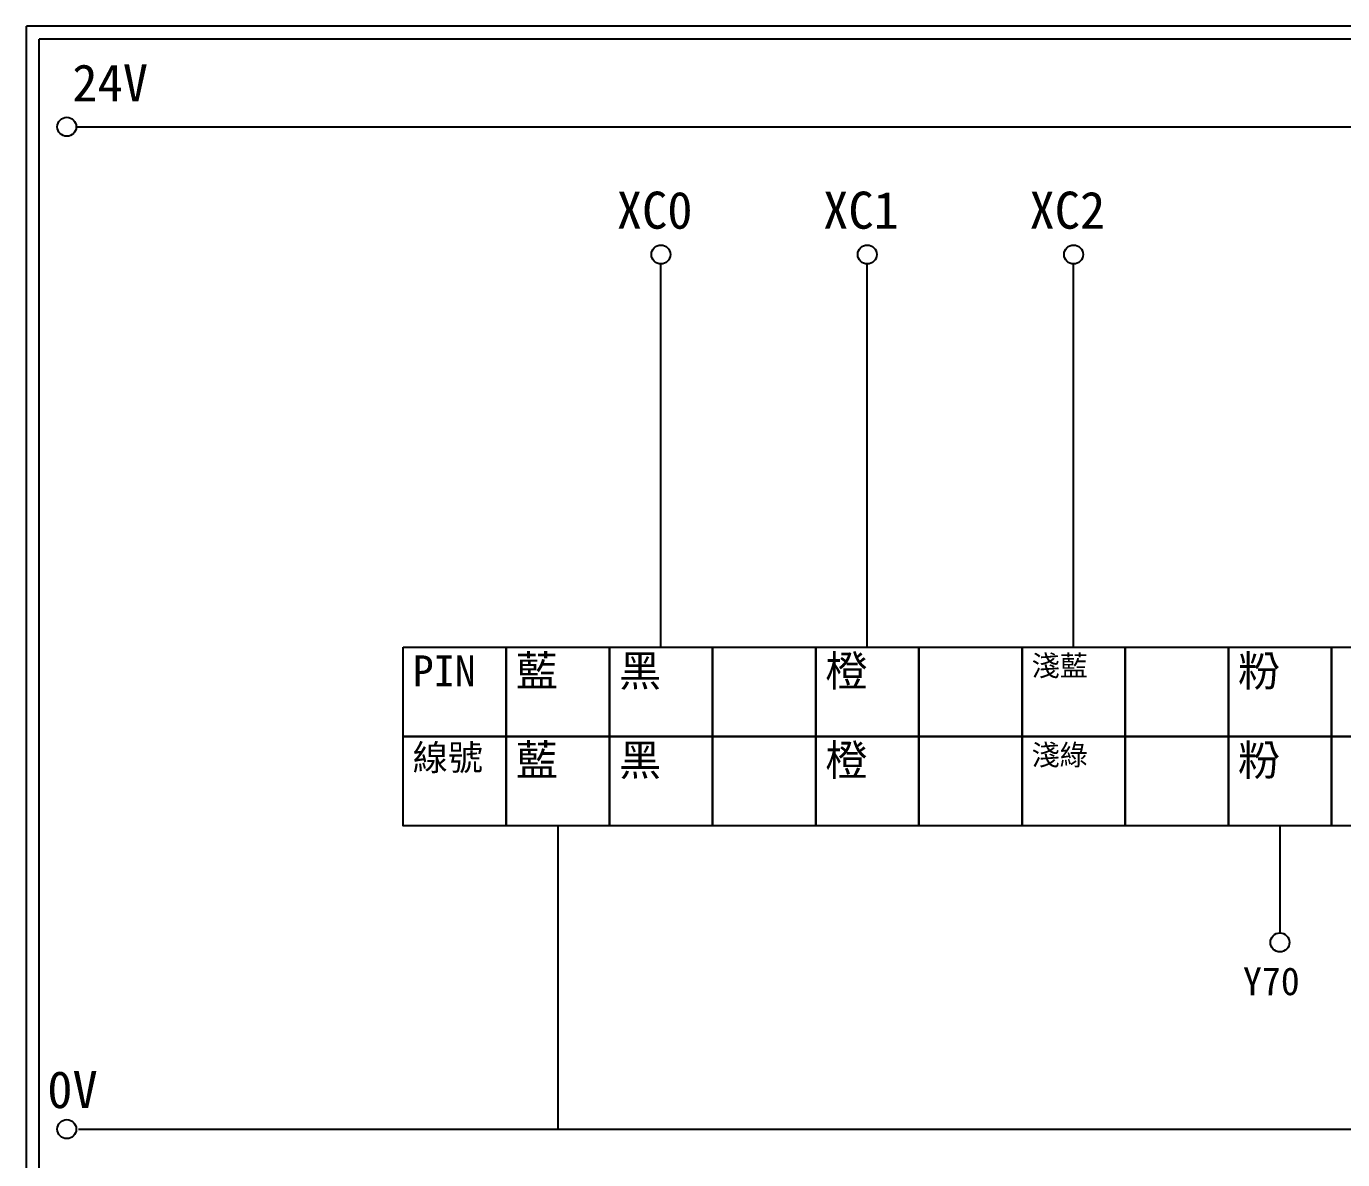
# Model space of a CAD drawing. Extents: x 627 to 914, y 3 to 207.
# Drawn here: x 627.2 to 754.9, y 97 to 207 of the extents above; entities that cross this region are included whole.
import ezdxf

# ---------------------------------------------------------------- set-up
doc = ezdxf.new("R2010")
doc.units = 0
doc.layers.get('0').update_dxf_attribs({"linetype": 'CONTINUOUS'})
doc.layers.add('圖框層', color=7, linetype='CONTINUOUS')
doc.layers.add('標尺寸層', color=3, linetype='CONTINUOUS')
doc.styles.add('STSL', font='kaiu.ttf')

msp = doc.modelspace()

# ---------------------------------------------------------------- linework, layer by layer
for p, q in [((688.77, 146.73), (688.77, 183.91)), ((708.79, 146.73), (708.79, 183.91)), ((728.81, 146.73), (728.81, 183.91)), ((748.83, 129.4), (748.83, 119))]:
    msp.add_line(p, q)
for points in [[(663.75, 146.73), (673.76, 146.73), (673.76, 138.07), (663.75, 138.07)], [(673.76, 146.73), (683.77, 146.73), (683.77, 138.07), (673.76, 138.07)], [(683.77, 146.73), (693.78, 146.73), (693.78, 138.07), (683.77, 138.07)], [(693.78, 146.73), (703.79, 146.73), (703.79, 138.07), (693.78, 138.07)], [(703.79, 146.73), (713.8, 146.73), (713.8, 138.07), (703.79, 138.07)], [(713.8, 146.73), (723.81, 146.73), (723.81, 138.07), (713.8, 138.07)], [(723.81, 146.73), (733.82, 146.73), (733.82, 138.07), (723.81, 138.07)], [(733.82, 146.73), (743.83, 146.73), (743.83, 138.07), (733.82, 138.07)], [(743.83, 146.73), (753.84, 146.73), (753.84, 138.07), (743.83, 138.07)], [(753.84, 146.73), (763.85, 146.73), (763.85, 138.07), (753.84, 138.07)], [(663.75, 138.07), (673.76, 138.07), (673.76, 129.4), (663.75, 129.4)], [(673.76, 138.07), (683.77, 138.07), (683.77, 129.4), (673.76, 129.4)], [(683.77, 138.07), (693.78, 138.07), (693.78, 129.4), (683.77, 129.4)], [(693.78, 138.07), (703.79, 138.07), (703.79, 129.4), (693.78, 129.4)], [(703.79, 138.07), (713.8, 138.07), (713.8, 129.4), (703.79, 129.4)], [(713.8, 138.07), (723.81, 138.07), (723.81, 129.4), (713.8, 129.4)], [(723.81, 138.07), (733.82, 138.07), (733.82, 129.4), (723.81, 129.4)], [(733.82, 138.07), (743.83, 138.07), (743.83, 129.4), (733.82, 129.4)], [(743.83, 138.07), (753.84, 138.07), (753.84, 129.4), (743.83, 129.4)], [(753.84, 138.07), (763.85, 138.07), (763.85, 129.4), (753.84, 129.4)]]:
    msp.add_lwpolyline(points, close=True)
at = {"layer": '圖框層', "color": 7}
for p, q in [((914.2, 206.97), (627.2, 206.97)), ((627.2, 3), (627.2, 206.97)), ((912.95, 205.72), (628.45, 205.72)), ((628.45, 4.25), (628.45, 205.72))]:
    msp.add_line(p, q, dxfattribs=at)
at = {"layer": '標尺寸層', "color": 7}
for p, q in [((632.04, 197.22), (909.63, 197.22)), ((632.25, 99.96), (910.12, 99.96))]:
    msp.add_line(p, q, dxfattribs=at)
at = {"layer": '標尺寸層'}
msp.add_line((678.76, 129.4), (678.76, 99.96), dxfattribs=at)
at = {"layer": '標尺寸層', "color": 7}
for centre in [(631.12, 197.22), (688.77, 184.83), (708.79, 184.83), (728.81, 184.83), (748.83, 118.08), (631.12, 99.96)]:
    msp.add_circle(centre, 0.92, dxfattribs=at)

# ---------------------------------------------------------------- texts
at = {"width": 8.2913, "attachment_point": 1}
for s, insert, char_height in [('PIN', (664.68, 145.93), 3), ('{\\fPMingLiU|b0|i0|c136|p18;藍}', (674.69, 145.93), 3), ('{\\fPMingLiU|b0|i0|c136|p18;黑}', (684.7, 145.93), 3), ('{\\fPMingLiU|b0|i0|c136|p18;橙}', (704.72, 145.93), 3), ('{\\fPMingLiU|b0|i0|c136|p18;淺藍}', (724.74, 145.93), 2), ('{\\fPMingLiU|b0|i0|c136|p18;粉}', (744.76, 145.93), 3), ('{\\fPMingLiU|b0|i0|c136|p18;線號}', (664.68, 137.27), 2.5), ('{\\fPMingLiU|b0|i0|c136|p18;藍}', (674.69, 137.27), 3), ('{\\fPMingLiU|b0|i0|c136|p18;黑}', (684.7, 137.27), 3), ('{\\fPMingLiU|b0|i0|c136|p18;橙}', (704.72, 137.27), 3), ('{\\fPMingLiU|b0|i0|c136|p18;淺綠}', (724.74, 137.27), 2), ('{\\fPMingLiU|b0|i0|c136|p18;粉}', (744.76, 137.27), 3)]:
    msp.add_mtext(s, dxfattribs=dict(at, insert=insert, char_height=char_height))
at = {"layer": '圖框層', "color": 4, "style": 'STSL'}
for s, height, p in [('24V', 3.6, (631.66, 199.68)), ('XC0', 3.6, (684.49, 187.33)), ('XC1', 3.6, (704.51, 187.33)), ('XC2', 3.6, (724.53, 187.33)), ('Y70', 2.7, (745.24, 112.96)), ('0V', 3.6, (629.23, 102))]:
    msp.add_text(s, height=height, dxfattribs=at).set_placement(p)

doc.saveas('drawing.dxf')
